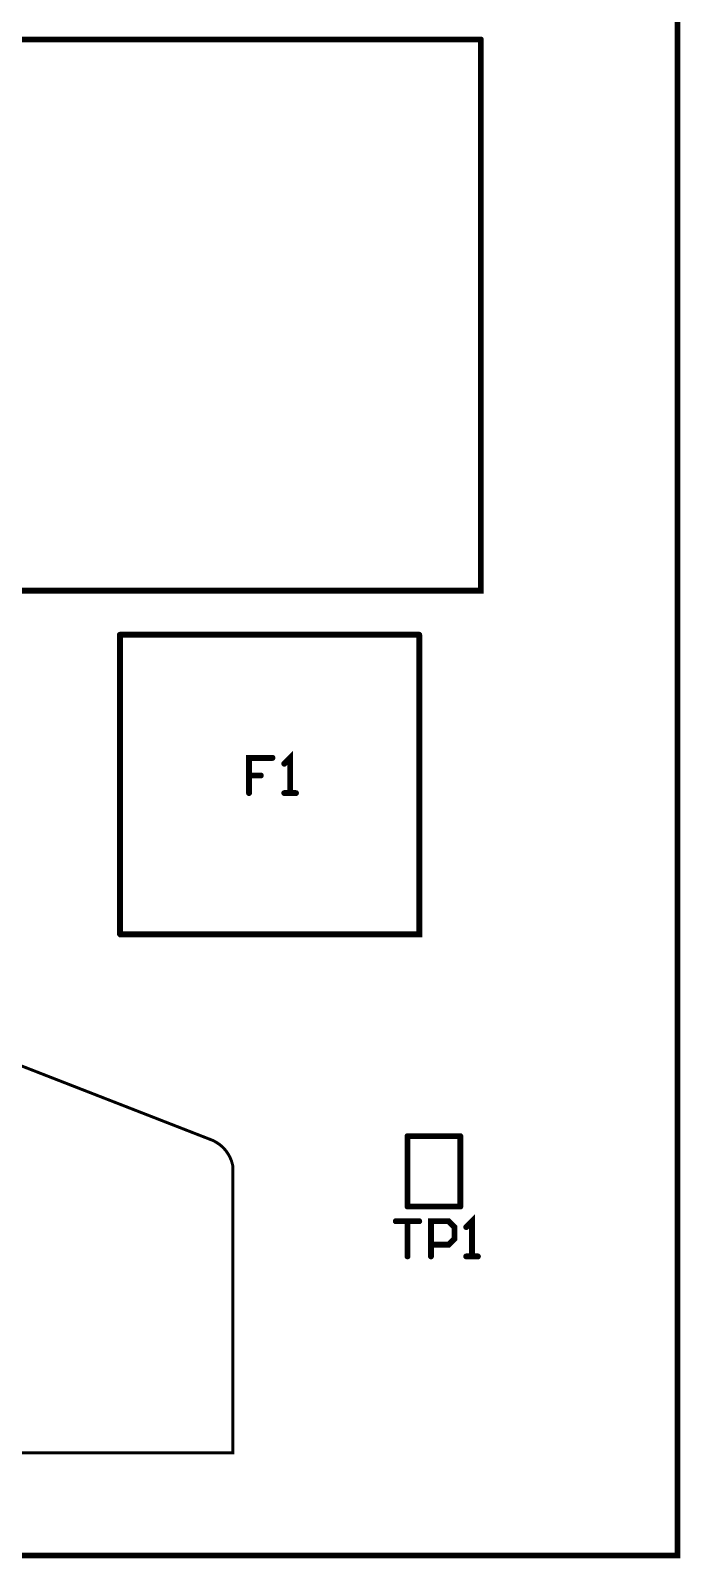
# Model space of a CAD drawing. Extents: x -4.2 to 14.8, y -3.5 to 8.8.
# Drawn here: x 0.009893 to 0.011, y -0.000205 to 0.0024 of the extents above; entities that cross this region are included whole.
import ezdxf

# ---------------------------------------------------------------- set-up
doc = ezdxf.new("R2010")
doc.units = 0
doc.layers.add('2D_LINE_00', color=1, linetype='CONTINUOUS')

# ---------------------------------------------------------------- blocks, each defined once
blk = doc.blocks.new('SMOOTH_0$00001')
at = {"const_width": 0.00000499}
blk.add_lwpolyline([(-0.0000025, 0, 1), (0.0000025, 0, 1)], format="xyb", close=True, dxfattribs=at)
blk = doc.blocks.new('DRAWING_55')
at = {"layer": '2D_LINE_00', "const_width": 0.00001}
blk.add_lwpolyline([(0, 0), (0.00009, 0)], dxfattribs=at)
at = {"layer": '2D_LINE_00'}
for p in [(0, 0), (0.00009, 0)]:
    blk.add_blockref('SMOOTH_0$00001', p, dxfattribs=at)
blk = doc.blocks.new('DRAWING_56')
at = {"layer": '2D_LINE_00', "const_width": 0.00001}
blk.add_lwpolyline([(0, 0), (0, 0.00012)], dxfattribs=at)
at = {"layer": '2D_LINE_00'}
for p in [(0, 0.00012), (0, 0)]:
    blk.add_blockref('SMOOTH_0$00001', p, dxfattribs=at)
blk = doc.blocks.new('DRAWING_57')
at = {"layer": '2D_LINE_00', "const_width": 0.00001}
blk.add_lwpolyline([(0, 0), (0.00009, 0)], dxfattribs=at)
at = {"layer": '2D_LINE_00'}
for p in [(0, 0), (0.00009, 0)]:
    blk.add_blockref('SMOOTH_0$00001', p, dxfattribs=at)
blk = doc.blocks.new('DRAWING_58')
at = {"layer": '2D_LINE_00', "const_width": 0.00001}
blk.add_lwpolyline([(0, 0), (0, 0.00012)], dxfattribs=at)
at = {"layer": '2D_LINE_00'}
for p in [(0, 0.00012), (0, 0)]:
    blk.add_blockref('SMOOTH_0$00001', p, dxfattribs=at)
blk = doc.blocks.new('DRAWING_93')
at = {"layer": '2D_LINE_00', "const_width": 0.00001}
blk.add_lwpolyline([(0, 0), (0.00172, 0), (0.00172, 0.00094)], dxfattribs=at)
at = {"layer": '2D_LINE_00'}
for p in [(0.00172, 0.00094), (0, 0), (0.00172, 0)]:
    blk.add_blockref('SMOOTH_0$00001', p, dxfattribs=at)
blk = doc.blocks.new('DRAWING_94')
at = {"layer": '2D_LINE_00', "const_width": 0.00001}
blk.add_lwpolyline([(0, 0), (0.001715, 0)], dxfattribs=at)
at = {"layer": '2D_LINE_00'}
for p in [(0, 0), (0.001715, 0)]:
    blk.add_blockref('SMOOTH_0$00001', p, dxfattribs=at)
blk = doc.blocks.new('DRAWING_103')
at = {"layer": '2D_LINE_00', "const_width": 0.00001}
blk.add_lwpolyline([(0, 0), (0, 0.00051)], dxfattribs=at)
at = {"layer": '2D_LINE_00'}
for p in [(0, 0.00051), (0, 0)]:
    blk.add_blockref('SMOOTH_0$00001', p, dxfattribs=at)
blk = doc.blocks.new('DRAWING_104')
at = {"layer": '2D_LINE_00', "const_width": 0.00001}
blk.add_lwpolyline([(0, 0), (0.000001, -0.000001), (0.00051, -0.000001), (0.00051, 0.00051)], dxfattribs=at)
at = {"layer": '2D_LINE_00'}
for p in [(0.00051, 0.00051), (0, 0), (0.000001, -0.000001), (0.00051, -0.000001)]:
    blk.add_blockref('SMOOTH_0$00001', p, dxfattribs=at)
blk = doc.blocks.new('DRAWING_105')
at = {"layer": '2D_LINE_00', "const_width": 0.00001}
blk.add_lwpolyline([(0, 0), (0.00051, 0)], dxfattribs=at)
at = {"layer": '2D_LINE_00'}
for p in [(0, 0), (0.00051, 0)]:
    blk.add_blockref('SMOOTH_0$00001', p, dxfattribs=at)
blk = doc.blocks.new('DRAWING_308')
at = {"layer": '2D_LINE_00', "const_width": 0.00001}
blk.add_lwpolyline([(0, 0), (0.01123, 0), (0.01123, 0.0074)], dxfattribs=at)
at = {"layer": '2D_LINE_00'}
blk.add_blockref('SMOOTH_0$00001', (0.01123, 0), dxfattribs=at)
blk = doc.blocks.new('DRAWING_330')
at = {"layer": '2D_LINE_00', "const_width": 0.00001}
blk.add_lwpolyline([(0, 0), (0.00004, 0), (0.00002, 0), (0.00002, -0.00006)], dxfattribs=at)
at = {"layer": '2D_LINE_00'}
for p in [(0, 0), (0.00002, 0), (0.00004, 0), (0.00002, -0.00006)]:
    blk.add_blockref('SMOOTH_0$00001', p, dxfattribs=at)
blk = doc.blocks.new('DRAWING_331')
at = {"layer": '2D_LINE_00', "const_width": 0.00001}
blk.add_lwpolyline([(0, 0), (0, 0.00006), (0.00003, 0.00006), (0.00004, 0.00005), (0.00004, 0.00003), (0.00003, 0.00002), (0, 0.00002)], dxfattribs=at)
at = {"layer": '2D_LINE_00'}
for p in [(0, 0.00006), (0.00003, 0.00006), (0.00004, 0.00005), (0.00004, 0.00003), (0, 0.00002), (0, 0), (0.00003, 0.00002)]:
    blk.add_blockref('SMOOTH_0$00001', p, dxfattribs=at)
blk = doc.blocks.new('DRAWING_332')
at = {"layer": '2D_LINE_00', "const_width": 0.00001}
blk.add_lwpolyline([(0, 0), (0.00002, 0), (0.00001, 0), (0.00001, 0.00006), (0, 0.00005)], dxfattribs=at)
at = {"layer": '2D_LINE_00'}
for p in [(0, 0.00005), (0.00001, 0.00006), (0, 0), (0.00001, 0), (0.00002, 0)]:
    blk.add_blockref('SMOOTH_0$00001', p, dxfattribs=at)
blk = doc.blocks.new('DRAWING_375')
at = {"layer": '2D_LINE_00', "const_width": 0.00001}
blk.add_lwpolyline([(0, 0), (-0.00004, 0), (-0.00004, -0.00003), (-0.00002, -0.00003), (-0.00004, -0.00003), (-0.00004, -0.00006)], dxfattribs=at)
at = {"layer": '2D_LINE_00'}
for p in [(-0.00004, 0), (0, 0), (-0.00004, -0.00003), (-0.00004, -0.00003), (-0.00002, -0.00003), (-0.00004, -0.00006)]:
    blk.add_blockref('SMOOTH_0$00001', p, dxfattribs=at)
blk = doc.blocks.new('DRAWING_376')
at = {"layer": '2D_LINE_00', "const_width": 0.00001}
blk.add_lwpolyline([(0, 0), (0.00002, 0), (0.00001, 0), (0.00001, 0.00006), (0, 0.00005)], dxfattribs=at)
at = {"layer": '2D_LINE_00'}
for p in [(0, 0.00005), (0.00001, 0.00006), (0, 0), (0.00001, 0), (0.00002, 0)]:
    blk.add_blockref('SMOOTH_0$00001', p, dxfattribs=at)
blk = doc.blocks.new('SMOOTH_0$000003937')
at = {"const_width": 0.00000197}
blk.add_lwpolyline([(-0.000001, 0, 1), (0.000001, 0, 1)], format="xyb", close=True, dxfattribs=at)
blk = doc.blocks.new('DRAWING_1440')
at = {"layer": '2D_LINE_00', "const_width": 0.00000501}
blk.add_lwpolyline([(0, 0, 0.239617), (-0.0000324, 0.0000439)], format="xyb", dxfattribs=at)
at = {"layer": '2D_LINE_00'}
for p in [(-0.0000324, 0.0000439), (0, 0)]:
    blk.add_blockref('SMOOTH_0$000003937', p, dxfattribs=at)
blk = doc.blocks.new('DRAWING_1804')
at = {"layer": '2D_LINE_00', "const_width": 0.00000501}
blk.add_lwpolyline([(0, 0), (0.000354, -0.000138)], dxfattribs=at)
at = {"layer": '2D_LINE_00'}
for p in [(0, 0), (0.000354, -0.000138)]:
    blk.add_blockref('SMOOTH_0$000003937', p, dxfattribs=at)
blk = doc.blocks.new('DRAWING_1810')
at = {"layer": '2D_LINE_00', "const_width": 0.00000501}
blk.add_lwpolyline([(0, 0), (0.00197, 0), (0.00197, 0.00049)], dxfattribs=at)
at = {"layer": '2D_LINE_00'}
for p in [(0.00197, 0.00049), (0, 0), (0.00197, 0)]:
    blk.add_blockref('SMOOTH_0$000003937', p, dxfattribs=at)

msp = doc.modelspace()

# ---------------------------------------------------------------- block references
for name, p in [('DRAWING_308', (-0.000235, -0.0002)), ('DRAWING_93', (0.00894, 0.001445)), ('DRAWING_94', (0.008945, 0.002385)), ('DRAWING_103', (0.010045, 0.00086)), ('DRAWING_104', (0.010045, 0.00086)), ('DRAWING_105', (0.010045, 0.00137)), ('DRAWING_375', (0.010305, 0.00116)), ('DRAWING_376', (0.010325, 0.0011)), ('DRAWING_1804', (0.0098512, 0.000645)), ('DRAWING_1440', (0.0102376, 0.0004629)), ('DRAWING_55', (0.010535, 0.000515)), ('DRAWING_58', (0.010535, 0.000395)), ('DRAWING_56', (0.010625, 0.000395)), ('DRAWING_1810', (0.0082672, -0.000025)), ('DRAWING_57', (0.010535, 0.000395)), ('DRAWING_330', (0.010515, 0.00037)), ('DRAWING_331', (0.010575, 0.00031)), ('DRAWING_332', (0.010635, 0.00031))]:
    msp.add_blockref(name, p)

doc.saveas('drawing.dxf')
